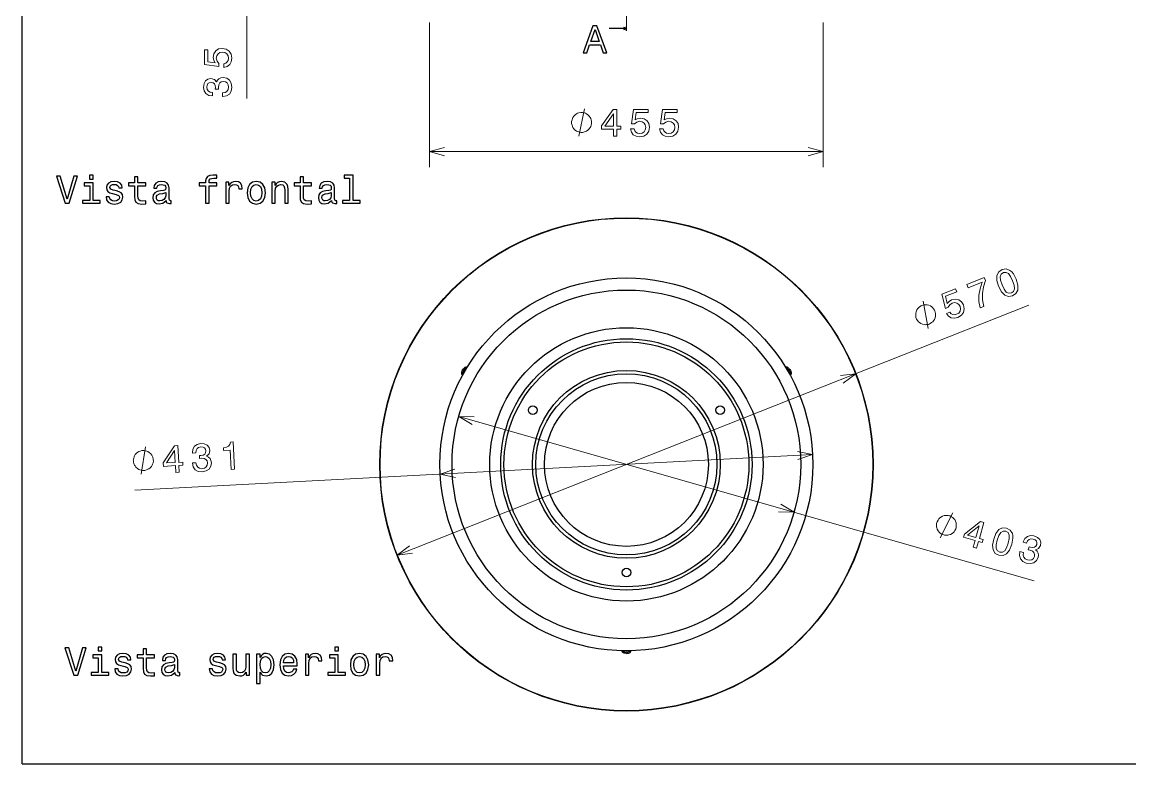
# Model space of a CAD drawing. Extents: x 25 to 410, y 10 to 284.
# Drawn here: x 25 to 167.2, y 10 to 105.2 of the extents above; entities that cross this region are included whole.
import ezdxf

# ---------------------------------------------------------------- set-up
doc = ezdxf.new("R2010")
doc.units = 0
doc.linetypes.add('DASHDOT', pattern=[18.5, 12, -3, 0.5, -3])
doc.layers.get('0').update_dxf_attribs({"linetype": 'CONTINUOUS'})
doc.layers.add('cotas', color=2, linetype='CONTINUOUS', lineweight=20)
doc.layers.add('ejes', color=1, linetype='CONTINUOUS', lineweight=20)

msp = doc.modelspace()

# ---------------------------------------------------------------- linework, layer by layer
at = {"color": 7}
for q in [(25, 284), (410, 10)]:
    msp.add_line((25, 10), q, dxfattribs=at)
at = {"color": 1, "ltscale": 0.055556}
msp.add_line((102.58, 104.42), (100.36, 104.42), dxfattribs=at)
at = {"color": 1, "ltscale": 0.013889}
msp.add_line((102.58, 104.14), (102.58, 104.69), dxfattribs=at)
at = {"color": 1}
for points in [[(97.01, 101.28), (97.48, 101.28), (97.84, 102.31), (99.24, 102.31), (99.61, 101.28), (100.08, 101.28), (98.8, 104.78), (98.29, 104.78)], [(98.01, 102.74), (98.55, 104.28), (99.08, 102.74)]]:
    msp.add_lwpolyline(points, close=True, dxfattribs=at)
msp.add_lwpolyline([(102.25, 104.28), (102.58, 104.42), (102.25, 104.55)], dxfattribs=at)
at = {"color": 4}
for points in [[(31.65, 85.48), (30.77, 82.5), (29.86, 85.48), (29.39, 85.48), (30.52, 81.98), (31.02, 81.98), (32.12, 85.48)], [(34.13, 85.6), (33.66, 85.6), (33.66, 85.09), (34.13, 85.09)], [(39.43, 84.22), (39.43, 82.86), (39.46, 82.42), (39.6, 82.12), (39.88, 81.94), (40.36, 81.88), (40.88, 81.91), (40.88, 82.29), (40.5, 82.26), (40.15, 82.3), (39.97, 82.43), (39.89, 82.64), (39.87, 82.94), (39.87, 84.22), (40.88, 84.22), (40.88, 84.59), (39.87, 84.59), (39.87, 85.39), (39.43, 85.39), (39.43, 84.59), (38.66, 84.59), (38.66, 84.22)], [(48.56, 84.22), (48.56, 81.98), (49, 81.98), (49, 84.22), (50.01, 84.22), (50.01, 84.59), (49, 84.59), (49, 84.76), (49.03, 84.96), (49.15, 85.1), (49.35, 85.18), (49.63, 85.21), (50.01, 85.19), (50.01, 85.57), (49.53, 85.6), (49.09, 85.55), (48.79, 85.42), (48.61, 85.18), (48.56, 84.84), (48.56, 84.59), (47.74, 84.59), (47.74, 84.22)], [(60.68, 84.22), (60.68, 82.86), (60.71, 82.42), (60.85, 82.12), (61.13, 81.94), (61.61, 81.88), (62.14, 81.91), (62.14, 82.29), (61.75, 82.26), (61.41, 82.3), (61.22, 82.43), (61.14, 82.64), (61.12, 82.94), (61.12, 84.22), (62.14, 84.22), (62.14, 84.59), (61.12, 84.59), (61.12, 85.39), (60.68, 85.39), (60.68, 84.59), (59.91, 84.59), (59.91, 84.22)], [(67.04, 85.22), (67.04, 82.35), (66.13, 82.35), (66.13, 81.98), (68.39, 81.98), (68.39, 82.35), (67.48, 82.35), (67.48, 85.6), (66.34, 85.6), (66.34, 85.22)], [(34.12, 82.35), (34.12, 84.59), (32.98, 84.59), (32.98, 84.22), (33.67, 84.22), (33.67, 82.35), (32.76, 82.35), (32.76, 81.98), (35.03, 81.98), (35.03, 82.35)], [(37.12, 83.56), (36.69, 83.66), (36.38, 83.77), (36.27, 84.01), (36.3, 84.18), (36.41, 84.3), (36.58, 84.37), (36.82, 84.4), (37.06, 84.37), (37.25, 84.28), (37.37, 84.15), (37.42, 83.96), (37.85, 83.96), (37.85, 83.97), (37.78, 84.3), (37.57, 84.56), (37.25, 84.72), (36.82, 84.78), (36.4, 84.72), (36.08, 84.55), (35.89, 84.31), (35.83, 83.99), (35.87, 83.69), (36.01, 83.48), (36.24, 83.33), (36.58, 83.22), (37.08, 83.1), (37.38, 82.98), (37.46, 82.87), (37.49, 82.72), (37.44, 82.54), (37.32, 82.4), (37.13, 82.3), (36.86, 82.27), (36.59, 82.3), (36.39, 82.41), (36.25, 82.58), (36.19, 82.82), (35.77, 82.82), (35.84, 82.42), (36.04, 82.12), (36.37, 81.95), (36.82, 81.88), (37.3, 81.95), (37.65, 82.12), (37.86, 82.41), (37.93, 82.77), (37.88, 83.09), (37.72, 83.31), (37.46, 83.45)], [(43.48, 82.33), (43.48, 82.31), (43.5, 82.14), (43.58, 82.02), (43.9, 81.93), (44.14, 81.97), (44.14, 82.31), (44.04, 82.29), (43.9, 82.36), (43.87, 82.56), (43.87, 83.96), (43.81, 84.32), (43.63, 84.57), (43.33, 84.73), (42.89, 84.78), (42.47, 84.72), (42.16, 84.55), (41.96, 84.28), (41.89, 83.93), (41.89, 83.9), (42.29, 83.9), (42.33, 84.11), (42.44, 84.26), (42.62, 84.35), (42.88, 84.39), (43.12, 84.36), (43.3, 84.29), (43.41, 84.16), (43.44, 83.97), (43.42, 83.76), (43.34, 83.66), (43.14, 83.61), (42.76, 83.57), (42.33, 83.47), (42.02, 83.31), (41.84, 83.06), (41.78, 82.69), (41.83, 82.36), (41.99, 82.11), (42.24, 81.95), (42.59, 81.9), (43.06, 82)], [(51.14, 81.98), (51.59, 81.98), (51.59, 83.53), (51.63, 83.9), (51.77, 84.17), (51.99, 84.33), (52.29, 84.38), (52.51, 84.35), (52.68, 84.25), (52.78, 84.08), (52.81, 83.84), (53.26, 83.84), (53.2, 84.25), (53.03, 84.54), (52.76, 84.72), (52.38, 84.78), (52.12, 84.74), (51.9, 84.64), (51.7, 84.47), (51.55, 84.24), (51.55, 84.69), (51.14, 84.69)], [(53.88, 83.33), (53.96, 82.71), (54.19, 82.26), (54.56, 81.98), (55.06, 81.88), (55.54, 81.98), (55.91, 82.25), (56.15, 82.71), (56.23, 83.33), (56.15, 83.94), (55.91, 84.4), (55.54, 84.68), (55.06, 84.78), (54.56, 84.68), (54.19, 84.4), (53.96, 83.94)], [(54.33, 83.33), (54.38, 83.79), (54.52, 84.12), (54.75, 84.32), (55.06, 84.39), (55.36, 84.32), (55.59, 84.12), (55.73, 83.79), (55.78, 83.33), (55.73, 82.87), (55.59, 82.54), (55.36, 82.34), (55.06, 82.27), (54.75, 82.34), (54.52, 82.54), (54.38, 82.87)], [(57.05, 81.98), (57.49, 81.98), (57.49, 83.54), (57.54, 83.9), (57.68, 84.16), (57.91, 84.32), (58.21, 84.38), (58.45, 84.33), (58.61, 84.2), (58.68, 83.97), (58.71, 83.67), (58.71, 81.98), (59.15, 81.98), (59.15, 83.76), (59.13, 84.12), (59.04, 84.41), (58.74, 84.69), (58.28, 84.78), (58.02, 84.75), (57.8, 84.65), (57.62, 84.49), (57.47, 84.27), (57.47, 84.69), (57.05, 84.69)], [(64.73, 82.33), (64.73, 82.31), (64.75, 82.14), (64.83, 82.02), (65.15, 81.93), (65.39, 81.97), (65.39, 82.31), (65.29, 82.29), (65.15, 82.36), (65.12, 82.56), (65.12, 83.96), (65.06, 84.32), (64.88, 84.57), (64.58, 84.73), (64.14, 84.78), (63.72, 84.72), (63.41, 84.55), (63.21, 84.28), (63.15, 83.93), (63.15, 83.9), (63.54, 83.9), (63.58, 84.11), (63.69, 84.26), (63.87, 84.35), (64.13, 84.39), (64.38, 84.36), (64.55, 84.29), (64.66, 84.16), (64.69, 83.97), (64.67, 83.76), (64.59, 83.66), (64.39, 83.61), (64.01, 83.57), (63.58, 83.47), (63.27, 83.31), (63.09, 83.06), (63.03, 82.69), (63.08, 82.36), (63.24, 82.11), (63.49, 81.95), (63.84, 81.9), (64.31, 82)], [(43.43, 82.93), (43.37, 82.66), (43.2, 82.46), (42.96, 82.33), (42.66, 82.28), (42.47, 82.31), (42.34, 82.39), (42.25, 82.53), (42.23, 82.73), (42.25, 82.91), (42.33, 83.03), (42.65, 83.17), (43.06, 83.23), (43.43, 83.35)], [(64.68, 82.93), (64.62, 82.66), (64.46, 82.46), (64.21, 82.33), (63.92, 82.28), (63.73, 82.31), (63.59, 82.39), (63.5, 82.53), (63.48, 82.73), (63.5, 82.91), (63.58, 83.03), (63.9, 83.17), (64.31, 83.23), (64.68, 83.35)], [(32.76, 24.88), (31.88, 21.9), (30.98, 24.88), (30.5, 24.88), (31.63, 21.37), (32.13, 21.37), (33.24, 24.88)], [(35.24, 24.99), (34.77, 24.99), (34.77, 24.49), (35.24, 24.49)], [(38.23, 22.95), (37.8, 23.05), (37.49, 23.17), (37.38, 23.41), (37.41, 23.57), (37.52, 23.69), (37.69, 23.77), (37.94, 23.8), (38.17, 23.77), (38.36, 23.68), (38.48, 23.54), (38.53, 23.36), (38.96, 23.36), (38.96, 23.37), (38.89, 23.7), (38.68, 23.96), (38.36, 24.12), (37.94, 24.18), (37.51, 24.12), (37.19, 23.95), (37, 23.7), (36.94, 23.39), (36.98, 23.09), (37.12, 22.88), (37.36, 22.72), (37.69, 22.62), (38.19, 22.5), (38.49, 22.37), (38.57, 22.27), (38.6, 22.12), (38.56, 21.93), (38.43, 21.79), (38.24, 21.7), (37.98, 21.67), (37.7, 21.7), (37.5, 21.81), (37.36, 21.98), (37.31, 22.22), (36.88, 22.22), (36.95, 21.81), (37.15, 21.52), (37.48, 21.34), (37.94, 21.28), (38.41, 21.34), (38.76, 21.52), (38.97, 21.8), (39.05, 22.17), (38.99, 22.49), (38.83, 22.7), (38.58, 22.85)], [(40.54, 23.61), (40.54, 22.26), (40.57, 21.82), (40.71, 21.51), (40.99, 21.34), (41.47, 21.28), (42, 21.3), (42, 21.69), (41.61, 21.66), (41.26, 21.7), (41.08, 21.82), (41, 22.03), (40.98, 22.33), (40.98, 23.61), (42, 23.61), (42, 23.99), (40.98, 23.99), (40.98, 24.78), (40.54, 24.78), (40.54, 23.99), (39.77, 23.99), (39.77, 23.61)], [(44.59, 21.73), (44.59, 21.71), (44.61, 21.54), (44.69, 21.42), (45.01, 21.32), (45.25, 21.36), (45.25, 21.71), (45.15, 21.69), (45.01, 21.76), (44.98, 21.96), (44.98, 23.36), (44.92, 23.72), (44.74, 23.97), (44.44, 24.12), (44, 24.18), (43.58, 24.12), (43.27, 23.95), (43.07, 23.68), (43, 23.33), (43, 23.29), (43.4, 23.29), (43.44, 23.51), (43.55, 23.66), (43.73, 23.75), (43.99, 23.78), (44.23, 23.76), (44.41, 23.68), (44.52, 23.55), (44.55, 23.37), (44.53, 23.16), (44.45, 23.05), (44.25, 23), (43.87, 22.96), (43.44, 22.87), (43.13, 22.71), (42.95, 22.46), (42.89, 22.08), (42.94, 21.75), (43.1, 21.5), (43.35, 21.35), (43.7, 21.29), (44.17, 21.4)], [(50.38, 22.95), (49.95, 23.05), (49.63, 23.17), (49.52, 23.41), (49.56, 23.57), (49.66, 23.69), (49.83, 23.77), (50.08, 23.8), (50.32, 23.77), (50.5, 23.68), (50.62, 23.54), (50.67, 23.36), (51.11, 23.36), (51.11, 23.37), (51.03, 23.7), (50.83, 23.96), (50.5, 24.12), (50.08, 24.18), (49.65, 24.12), (49.34, 23.95), (49.14, 23.7), (49.08, 23.39), (49.13, 23.09), (49.27, 22.88), (49.5, 22.72), (49.84, 22.62), (50.33, 22.5), (50.63, 22.37), (50.72, 22.27), (50.75, 22.12), (50.7, 21.93), (50.58, 21.79), (50.38, 21.7), (50.12, 21.67), (49.84, 21.7), (49.64, 21.81), (49.5, 21.98), (49.45, 22.22), (49.02, 22.22), (49.09, 21.81), (49.3, 21.52), (49.63, 21.34), (50.08, 21.28), (50.55, 21.34), (50.9, 21.52), (51.11, 21.8), (51.19, 22.17), (51.13, 22.49), (50.98, 22.7), (50.72, 22.85)], [(55.54, 23.66), (55.54, 24.08), (55.1, 24.08), (55.1, 20.32), (55.54, 20.32), (55.54, 21.79), (55.7, 21.55), (55.87, 21.39), (56.32, 21.28), (56.74, 21.37), (57.07, 21.66), (57.29, 22.11), (57.37, 22.73), (57.29, 23.34), (57.07, 23.79), (56.74, 24.08), (56.32, 24.18), (56.08, 24.15), (55.87, 24.05), (55.69, 23.89)], [(58.55, 22.6), (60.32, 22.6), (60.33, 22.81), (60.25, 23.39), (60.02, 23.82), (59.67, 24.08), (59.2, 24.18), (58.74, 24.08), (58.39, 23.79), (58.16, 23.34), (58.08, 22.73), (58.16, 22.11), (58.39, 21.66), (58.73, 21.37), (59.19, 21.28), (59.58, 21.34), (59.9, 21.51), (60.14, 21.79), (60.28, 22.15), (59.84, 22.15), (59.75, 21.95), (59.62, 21.8), (59.24, 21.68), (58.96, 21.73), (58.74, 21.91), (58.6, 22.2), (58.55, 22.58)], [(61.36, 21.37), (61.81, 21.37), (61.81, 22.92), (61.85, 23.29), (61.99, 23.56), (62.21, 23.72), (62.51, 23.78), (62.73, 23.74), (62.89, 23.64), (63, 23.47), (63.03, 23.24), (63.48, 23.24), (63.42, 23.65), (63.25, 23.94), (62.98, 24.12), (62.6, 24.18), (62.34, 24.14), (62.12, 24.04), (61.92, 23.86), (61.76, 23.63), (61.76, 24.08), (61.36, 24.08)], [(65.6, 24.99), (65.13, 24.99), (65.13, 24.49), (65.6, 24.49)], [(67.14, 22.72), (67.22, 22.11), (67.45, 21.66), (67.82, 21.37), (68.31, 21.28), (68.8, 21.37), (69.17, 21.65), (69.4, 22.1), (69.49, 22.72), (69.4, 23.34), (69.17, 23.8), (68.8, 24.08), (68.31, 24.18), (67.82, 24.08), (67.45, 23.79), (67.22, 23.34)], [(70.47, 21.37), (70.91, 21.37), (70.91, 22.92), (70.96, 23.29), (71.09, 23.56), (71.32, 23.72), (71.61, 23.78), (71.84, 23.74), (72, 23.64), (72.1, 23.47), (72.14, 23.24), (72.59, 23.24), (72.53, 23.65), (72.36, 23.94), (72.08, 24.12), (71.71, 24.18), (71.45, 24.14), (71.23, 24.04), (71.03, 23.86), (70.87, 23.63), (70.87, 24.08), (70.47, 24.08)], [(35.23, 21.75), (35.23, 23.99), (34.09, 23.99), (34.09, 23.61), (34.78, 23.61), (34.78, 21.75), (33.88, 21.75), (33.88, 21.37), (36.15, 21.37), (36.15, 21.75)], [(54.17, 24.08), (53.73, 24.08), (53.73, 22.52), (53.68, 22.16), (53.53, 21.89), (53.31, 21.73), (53.01, 21.68), (52.77, 21.72), (52.62, 21.84), (52.54, 22.05), (52.52, 22.34), (52.52, 24.08), (52.07, 24.08), (52.07, 22.3), (52.09, 21.94), (52.18, 21.65), (52.48, 21.37), (52.94, 21.28), (53.2, 21.31), (53.41, 21.4), (53.6, 21.56), (53.75, 21.79), (53.75, 21.37), (54.17, 21.37)], [(56.24, 21.68), (55.94, 21.74), (55.73, 21.94), (55.59, 22.27), (55.55, 22.73), (55.59, 23.18), (55.73, 23.51), (55.94, 23.71), (56.24, 23.78), (56.51, 23.71), (56.73, 23.51), (56.87, 23.18), (56.92, 22.73), (56.87, 22.28), (56.73, 21.94), (56.51, 21.74)], [(58.55, 22.97), (58.6, 23.32), (58.74, 23.58), (58.95, 23.73), (59.22, 23.79), (59.49, 23.73), (59.69, 23.58), (59.82, 23.32), (59.86, 22.97)], [(65.59, 21.75), (65.59, 23.99), (64.45, 23.99), (64.45, 23.61), (65.14, 23.61), (65.14, 21.75), (64.24, 21.75), (64.24, 21.37), (66.51, 21.37), (66.51, 21.75)], [(67.59, 22.73), (67.64, 23.18), (67.78, 23.51), (68, 23.71), (68.31, 23.78), (68.61, 23.71), (68.84, 23.52), (68.98, 23.18), (69.03, 22.73), (68.98, 22.27), (68.84, 21.94), (68.61, 21.74), (68.31, 21.67), (68, 21.74), (67.78, 21.94), (67.64, 22.27)], [(44.54, 22.32), (44.48, 22.06), (44.32, 21.86), (44.07, 21.73), (43.78, 21.68), (43.58, 21.71), (43.45, 21.79), (43.36, 21.93), (43.34, 22.12), (43.36, 22.3), (43.44, 22.43), (43.76, 22.57), (44.17, 22.63), (44.54, 22.75)]]:
    msp.add_lwpolyline(points, close=True, dxfattribs=at)
at = {"color": 7}
for points in [[(81.5, 59.98), (81.47, 60.01), (81.45, 60.05), (81.44, 60.1), (81.43, 60.14), (81.44, 60.19), (81.44, 60.24), (81.46, 60.3), (81.49, 60.41), (81.55, 60.54), (81.62, 60.66), (81.71, 60.77), (81.75, 60.82), (81.79, 60.86), (81.87, 60.92), (81.91, 60.94), (81.95, 60.95), (81.98, 60.96), (82.01, 60.96), (82.03, 60.95), (82.05, 60.95)], [(81.58, 59.97), (81.57, 60.01), (81.56, 60.04), (81.56, 60.09), (81.57, 60.14), (81.59, 60.24), (81.63, 60.36), (81.69, 60.48), (81.76, 60.6), (81.84, 60.7), (81.91, 60.77), (81.98, 60.82), (82.04, 60.86), (82.07, 60.87), (82.1, 60.88)], [(123.06, 60.88), (123.09, 60.87), (123.13, 60.86), (123.17, 60.84), (123.21, 60.81), (123.29, 60.74), (123.37, 60.64), (123.45, 60.53), (123.51, 60.41), (123.56, 60.29), (123.59, 60.2), (123.6, 60.11), (123.6, 60.04), (123.6, 60), (123.59, 59.97)], [(123.11, 60.95), (123.15, 60.96), (123.2, 60.96), (123.25, 60.94), (123.28, 60.92), (123.32, 60.9), (123.36, 60.86), (123.41, 60.82), (123.49, 60.74), (123.57, 60.62), (123.64, 60.5), (123.69, 60.37), (123.71, 60.31), (123.72, 60.25), (123.73, 60.16), (123.73, 60.11), (123.73, 60.08), (123.72, 60.04), (123.7, 60.02), (123.69, 60), (123.67, 59.98)], [(102.58, 24.19), (102.44, 24.2), (102.37, 24.21), (102.3, 24.23), (102.24, 24.24), (102.19, 24.26), (102.12, 24.3), (102.08, 24.32), (102.06, 24.35), (102.04, 24.37), (102.03, 24.39), (102.03, 24.43)], [(103.11, 24.5), (103.08, 24.48), (103.06, 24.45), (103.01, 24.43), (102.97, 24.41), (102.87, 24.38), (102.74, 24.35), (102.61, 24.34), (102.47, 24.35), (102.34, 24.37), (102.25, 24.39), (102.17, 24.42), (102.11, 24.46), (102.08, 24.48), (102.06, 24.5)], [(102.58, 24.19), (102.73, 24.2), (102.8, 24.21), (102.86, 24.23), (102.92, 24.24), (102.98, 24.26), (103.05, 24.3), (103.08, 24.32), (103.11, 24.35), (103.12, 24.37), (103.13, 24.39), (103.14, 24.43)]]:
    msp.add_lwpolyline(points, dxfattribs=at)
for centre, radius in [((102.58, 48.45), 31.67), ((102.58, 48.45), 31.63), ((102.58, 48.45), 23.94), ((102.58, 48.45), 22.39), ((102.58, 48.45), 17.55), ((102.58, 48.45), 16.14), ((102.58, 48.45), 15.72), ((102.58, 48.45), 12.06), ((102.58, 48.45), 11.63), ((102.58, 48.45), 10.53), ((90.55, 55.4), 0.556), ((114.61, 55.4), 0.556), ((102.58, 34.56), 0.556)]:
    msp.add_circle(centre, radius, dxfattribs=at)
for centre, major_axis, ratio, start_param, end_param in [((81.78, 60.5), (-0.277, -0.515), 0.401357, 6.271299, 6.651798), ((81.75, 60.45), (-0.307, -0.497), 0.401376, 2.772927, 3.153472), ((123.42, 60.45), (0.307, -0.497), 0.40136, 3.12971, 3.510073), ((123.39, 60.5), (0.277, -0.515), 0.401379, 5.914693, 6.295067), ((102.61, 24.41), (0.584, -0.017), 0.401377, 2.773093, 3.153475), ((102.55, 24.41), (0.584, 0.017), 0.401377, 6.271303, 6.651685)]:
    msp.add_ellipse(centre, major_axis=major_axis, ratio=ratio, start_param=start_param, end_param=end_param, dxfattribs=at)
at = {"layer": 'cotas'}
for p, q in [((53.83, 95.43), (53.83, 116.09)), ((77.31, 88.61), (127.86, 88.61)), ((73.13, 36.81), (154.27, 68.88)), ((81.05, 54.59), (154.94, 33.52)), ((39.47, 45.14), (126.49, 49.71))]:
    msp.add_line(p, q, dxfattribs=at)
at = {"layer": 'cotas', "ltscale": 0.464798}
for p, q in [((77.31, 105.2), (77.31, 86.61)), ((127.86, 105.2), (127.86, 86.61))]:
    msp.add_line(p, q, dxfattribs=at)
at = {"layer": 'cotas'}
for points in [[(50.91, 99.43), (51.33, 99.54), (51.65, 99.79), (51.85, 100.15), (51.93, 100.62), (51.84, 101.13), (51.59, 101.52), (51.2, 101.78), (50.69, 101.87), (50.22, 101.79), (49.85, 101.54), (49.62, 101.17), (49.53, 100.68), (49.59, 100.3), (49.76, 100.01), (48.82, 100.15), (48.82, 101.68), (48.4, 101.68), (48.4, 99.81), (50.26, 99.53), (50.26, 99.94), (50.02, 100.23), (49.93, 100.6), (49.99, 100.92), (50.15, 101.17), (50.4, 101.33), (50.72, 101.38), (51.03, 101.33), (51.28, 101.17), (51.44, 100.92), (51.49, 100.6), (51.46, 100.33), (51.34, 100.13), (51.16, 99.98), (50.91, 99.9)], [(50.73, 95.68), (50.76, 95.68), (51.25, 95.76), (51.61, 95.99), (51.84, 96.37), (51.93, 96.86), (51.84, 97.39), (51.62, 97.78), (51.27, 98.03), (50.81, 98.12), (50.51, 98.08), (50.27, 97.97), (50.09, 97.79), (49.95, 97.55), (49.68, 97.87), (49.24, 97.99), (48.85, 97.91), (48.55, 97.7), (48.37, 97.34), (48.3, 96.86), (48.38, 96.41), (48.6, 96.06), (48.96, 95.83), (49.43, 95.76), (49.46, 95.76), (49.46, 96.2), (49.14, 96.25), (48.91, 96.38), (48.76, 96.59), (48.71, 96.89), (48.75, 97.15), (48.86, 97.34), (49.03, 97.46), (49.26, 97.5), (49.51, 97.46), (49.68, 97.33), (49.78, 97.12), (49.81, 96.84), (49.8, 96.64), (50.2, 96.64), (50.19, 96.89), (50.24, 97.2), (50.36, 97.44), (50.56, 97.58), (50.81, 97.63), (51.1, 97.58), (51.32, 97.43), (51.46, 97.2), (51.5, 96.89), (51.45, 96.57), (51.3, 96.34), (51.06, 96.19), (50.73, 96.14)], [(100.91, 90.61), (101.36, 90.61), (101.36, 91.48), (101.86, 91.48), (101.86, 91.88), (101.36, 91.88), (101.36, 94.03), (100.9, 94.03), (99.37, 91.92), (99.37, 91.48), (100.91, 91.48)], [(103.12, 91.52), (103.23, 91.11), (103.47, 90.78), (103.84, 90.58), (104.3, 90.51), (104.81, 90.6), (105.21, 90.85), (105.46, 91.24), (105.56, 91.74), (105.47, 92.21), (105.23, 92.58), (104.85, 92.82), (104.36, 92.9), (103.98, 92.84), (103.69, 92.68), (103.83, 93.62), (105.36, 93.62), (105.36, 94.03), (103.49, 94.03), (103.22, 92.18), (103.62, 92.18), (103.91, 92.41), (104.29, 92.5), (104.61, 92.44), (104.86, 92.28), (105.01, 92.04), (105.07, 91.72), (105.01, 91.4), (104.85, 91.15), (104.6, 91), (104.29, 90.94), (104.02, 90.98), (103.81, 91.09), (103.66, 91.27), (103.58, 91.52)], [(106.85, 91.52), (106.96, 91.11), (107.21, 90.78), (107.57, 90.58), (108.04, 90.51), (108.55, 90.6), (108.94, 90.85), (109.2, 91.24), (109.29, 91.74), (109.21, 92.21), (108.96, 92.58), (108.59, 92.82), (108.1, 92.9), (107.72, 92.84), (107.43, 92.68), (107.57, 93.62), (109.1, 93.62), (109.1, 94.03), (107.23, 94.03), (106.95, 92.18), (107.36, 92.18), (107.65, 92.41), (108.02, 92.5), (108.34, 92.44), (108.59, 92.28), (108.75, 92.04), (108.8, 91.72), (108.75, 91.4), (108.59, 91.15), (108.34, 91), (108.02, 90.94), (107.75, 90.98), (107.55, 91.09), (107.4, 91.27), (107.32, 91.52)], [(98.11, 92.36), (98.11, 92.48), (98.05, 92.71), (98, 92.88), (97.94, 93), (97.82, 93.18), (97.65, 93.35), (97.47, 93.47), (97.35, 93.53), (97.18, 93.58), (96.95, 93.64), (96.83, 93.64), (96.71, 93.64), (96.48, 93.58), (96.3, 93.53), (96.19, 93.47), (96.01, 93.35), (95.84, 93.18), (95.72, 93), (95.66, 92.88), (95.6, 92.71), (95.55, 92.48), (95.55, 92.36), (95.55, 92.24), (95.6, 92.01), (95.66, 91.83), (95.72, 91.72), (95.84, 91.54), (96.01, 91.37), (96.19, 91.25), (96.3, 91.19), (96.48, 91.13), (96.71, 91.08), (96.83, 91.08), (96.95, 91.08), (97.18, 91.13), (97.35, 91.19), (97.47, 91.25), (97.65, 91.37), (97.82, 91.54), (97.94, 91.72), (98, 91.83), (98.05, 92.01), (98.11, 92.24)], [(99.79, 91.88), (100.91, 93.45), (100.91, 91.88)], [(150.36, 71.33), (150.72, 70.62), (151.15, 70.18), (151.63, 70), (152.16, 70.09), (152.6, 70.38), (152.83, 70.84), (152.84, 71.45), (152.62, 72.22), (152.26, 72.92), (152.05, 73.17), (151.83, 73.36), (151.35, 73.54), (150.83, 73.46), (150.38, 73.16), (150.16, 72.7), (150.14, 72.08)], [(150.81, 71.5), (150.63, 72.09), (150.58, 72.54), (150.7, 72.86), (150.98, 73.07), (151.32, 73.11), (151.63, 72.95), (151.91, 72.59), (152.17, 72.04), (152.36, 71.45), (152.4, 71), (152.29, 70.67), (152.01, 70.47), (151.66, 70.43), (151.36, 70.58), (151.08, 70.95)], [(148, 68.55), (148.47, 68.74), (148.32, 69.57), (148.31, 70.4), (148.42, 71.23), (148.68, 72.05), (148.52, 72.44), (146.29, 71.56), (146.46, 71.13), (148.24, 71.84), (147.98, 71), (147.85, 70.19), (147.85, 69.37)], [(143.67, 67.82), (143.93, 67.48), (144.28, 67.27), (144.69, 67.22), (145.15, 67.32), (145.59, 67.59), (145.87, 67.97), (145.96, 68.42), (145.86, 68.93), (145.61, 69.33), (145.25, 69.59), (144.81, 69.67), (144.33, 69.57), (144, 69.37), (143.78, 69.11), (143.57, 70.04), (145, 70.6), (144.84, 70.99), (143.1, 70.3), (143.53, 68.47), (143.9, 68.62), (144.09, 68.95), (144.4, 69.16), (144.72, 69.23), (145.01, 69.17), (145.25, 69), (145.42, 68.73), (145.48, 68.41), (145.42, 68.12), (145.25, 67.88), (144.98, 67.72), (144.71, 67.65), (144.48, 67.68), (144.27, 67.8), (144.11, 68)], [(142.19, 68.14), (142.15, 68.25), (142.01, 68.44), (141.89, 68.58), (141.79, 68.67), (141.62, 68.79), (141.39, 68.89), (141.18, 68.93), (141.05, 68.94), (140.87, 68.93), (140.63, 68.9), (140.52, 68.86), (140.41, 68.82), (140.22, 68.68), (140.08, 68.56), (139.99, 68.46), (139.87, 68.29), (139.77, 68.06), (139.73, 67.86), (139.72, 67.73), (139.73, 67.54), (139.76, 67.3), (139.8, 67.19), (139.84, 67.09), (139.98, 66.89), (140.1, 66.75), (140.2, 66.66), (140.37, 66.54), (140.6, 66.44), (140.81, 66.4), (140.94, 66.39), (141.12, 66.4), (141.36, 66.43), (141.47, 66.47), (141.57, 66.52), (141.77, 66.66), (141.91, 66.77), (142, 66.87), (142.12, 67.04), (142.22, 67.27), (142.26, 67.48), (142.27, 67.61), (142.26, 67.79), (142.23, 68.03)], [(51.82, 47.79), (52.28, 47.82), (52.09, 51.34), (51.75, 51.32), (51.67, 51.01), (51.5, 50.79), (51.23, 50.65), (50.85, 50.59), (50.87, 50.24), (51.69, 50.28)], [(41.84, 49.02), (41.83, 49.14), (41.76, 49.37), (41.7, 49.54), (41.63, 49.65), (41.51, 49.82), (41.32, 49.99), (41.14, 50.09), (41.02, 50.15), (40.84, 50.19), (40.61, 50.24), (40.49, 50.23), (40.37, 50.23), (40.14, 50.16), (39.97, 50.09), (39.86, 50.03), (39.69, 49.9), (39.53, 49.72), (39.42, 49.54), (39.37, 49.42), (39.32, 49.24), (39.27, 49), (39.28, 48.89), (39.28, 48.77), (39.35, 48.54), (39.42, 48.37), (39.49, 48.25), (39.61, 48.09), (39.79, 47.92), (39.98, 47.81), (40.1, 47.76), (40.27, 47.71), (40.51, 47.67), (40.63, 47.67), (40.74, 47.68), (40.97, 47.75), (41.14, 47.82), (41.26, 47.88), (41.43, 48.01), (41.59, 48.19), (41.7, 48.37), (41.75, 48.49), (41.8, 48.67), (41.85, 48.9)], [(44.72, 47.42), (45.18, 47.44), (45.13, 48.31), (45.63, 48.34), (45.61, 48.74), (45.11, 48.71), (45, 50.86), (44.54, 50.84), (43.12, 48.65), (43.14, 48.2), (44.68, 48.29)], [(43.54, 48.63), (44.57, 50.25), (44.66, 48.69)], [(46.85, 48.63), (46.85, 48.6), (46.96, 48.12), (47.21, 47.77), (47.6, 47.55), (48.1, 47.5), (48.62, 47.61), (49, 47.85), (49.23, 48.22), (49.3, 48.67), (49.24, 48.97), (49.12, 49.21), (48.93, 49.38), (48.68, 49.51), (48.99, 49.79), (49.08, 50.23), (48.99, 50.62), (48.76, 50.91), (48.39, 51.08), (47.91, 51.12), (47.46, 51.01), (47.12, 50.77), (46.91, 50.41), (46.86, 49.94), (46.86, 49.9), (47.31, 49.92), (47.34, 50.25), (47.46, 50.49), (47.66, 50.64), (47.95, 50.7), (48.22, 50.68), (48.41, 50.58), (48.54, 50.42), (48.6, 50.19), (48.56, 49.94), (48.45, 49.77), (48.25, 49.65), (47.96, 49.61), (47.76, 49.6), (47.78, 49.21), (48.03, 49.23), (48.35, 49.2), (48.59, 49.09), (48.75, 48.9), (48.81, 48.65), (48.77, 48.35), (48.63, 48.13), (48.41, 47.98), (48.1, 47.92), (47.78, 47.95), (47.55, 48.09), (47.39, 48.33), (47.31, 48.66)], [(144.9, 40.28), (144.93, 40.39), (144.94, 40.63), (144.93, 40.82), (144.91, 40.94), (144.85, 41.14), (144.73, 41.36), (144.59, 41.52), (144.49, 41.61), (144.34, 41.71), (144.13, 41.83), (144.02, 41.86), (143.91, 41.9), (143.67, 41.9), (143.48, 41.9), (143.36, 41.87), (143.15, 41.81), (142.94, 41.69), (142.78, 41.55), (142.69, 41.46), (142.59, 41.3), (142.47, 41.09), (142.43, 40.98), (142.4, 40.87), (142.39, 40.63), (142.4, 40.45), (142.43, 40.32), (142.49, 40.12), (142.61, 39.9), (142.75, 39.74), (142.84, 39.65), (143, 39.55), (143.2, 39.43), (143.32, 39.4), (143.43, 39.36), (143.67, 39.36), (143.85, 39.36), (143.98, 39.39), (144.18, 39.45), (144.4, 39.57), (144.56, 39.71), (144.65, 39.81), (144.75, 39.96), (144.87, 40.17)], [(147.11, 37.83), (147.55, 37.7), (147.78, 38.54), (148.26, 38.4), (148.38, 38.79), (147.9, 38.93), (148.49, 41), (148.04, 41.12), (145.99, 39.51), (145.87, 39.09), (147.35, 38.66)], [(146.39, 39.36), (147.89, 40.56), (147.46, 39.05)], [(149.74, 38.86), (149.59, 38.08), (149.66, 37.47), (149.93, 37.03), (150.41, 36.78), (150.94, 36.75), (151.4, 36.97), (151.77, 37.45), (152.07, 38.19), (152.21, 38.97), (152.2, 39.3), (152.14, 39.58), (151.87, 40.02), (151.4, 40.27), (150.87, 40.3), (150.41, 40.07), (150.02, 39.59)], [(150.2, 38.72), (150.41, 39.3), (150.65, 39.69), (150.94, 39.87), (151.29, 39.87), (151.58, 39.69), (151.73, 39.38), (151.73, 38.92), (151.6, 38.32), (151.4, 37.74), (151.15, 37.36), (150.87, 37.17), (150.52, 37.18), (150.22, 37.36), (150.07, 37.67), (150.07, 38.12)], [(153.11, 37.26), (153.1, 37.23), (153.04, 36.74), (153.17, 36.33), (153.47, 36), (153.92, 35.78), (154.45, 35.72), (154.89, 35.83), (155.23, 36.1), (155.44, 36.51), (155.48, 36.8), (155.44, 37.07), (155.32, 37.3), (155.12, 37.49), (155.51, 37.67), (155.74, 38.05), (155.78, 38.45), (155.65, 38.8), (155.36, 39.07), (154.91, 39.27), (154.45, 39.32), (154.06, 39.2), (153.74, 38.92), (153.54, 38.49), (153.53, 38.46), (153.96, 38.33), (154.09, 38.63), (154.28, 38.82), (154.52, 38.9), (154.82, 38.86), (155.07, 38.75), (155.22, 38.6), (155.29, 38.4), (155.27, 38.17), (155.15, 37.94), (154.99, 37.81), (154.76, 37.78), (154.48, 37.83), (154.29, 37.88), (154.18, 37.5), (154.42, 37.44), (154.71, 37.31), (154.91, 37.13), (154.99, 36.9), (154.97, 36.64), (154.83, 36.38), (154.63, 36.21), (154.37, 36.14), (154.06, 36.18), (153.77, 36.32), (153.59, 36.53), (153.52, 36.8), (153.55, 37.13)]]:
    msp.add_lwpolyline(points, close=True, dxfattribs=at)
for points in [[(96.48, 90.61), (97.18, 94.11)], [(79.24, 89.13), (77.31, 88.61), (79.24, 88.09)], [(125.93, 88.09), (127.86, 88.61), (125.93, 89.13)], [(141.31, 65.91), (140.68, 69.42)], [(130.43, 58.9), (132.03, 60.09), (130.05, 59.86)], [(83.05, 54.56), (81.05, 54.59), (82.77, 53.57)], [(40.3, 47.19), (40.82, 50.72)], [(124.59, 49.09), (126.49, 49.71), (124.54, 50.12)], [(80.57, 47.82), (78.67, 47.2), (80.63, 46.78)], [(122.11, 42.34), (124.11, 42.31), (122.4, 43.34)], [(142.85, 39.04), (144.48, 42.22)], [(74.74, 38), (73.13, 36.81), (75.12, 37.04)]]:
    msp.add_lwpolyline(points, dxfattribs=at)
at = {"layer": 'ejes', "linetype": 'DASHDOT'}
msp.add_line((102.58, 187.22), (102.58, 104.69), dxfattribs=at)

doc.saveas('drawing.dxf')
